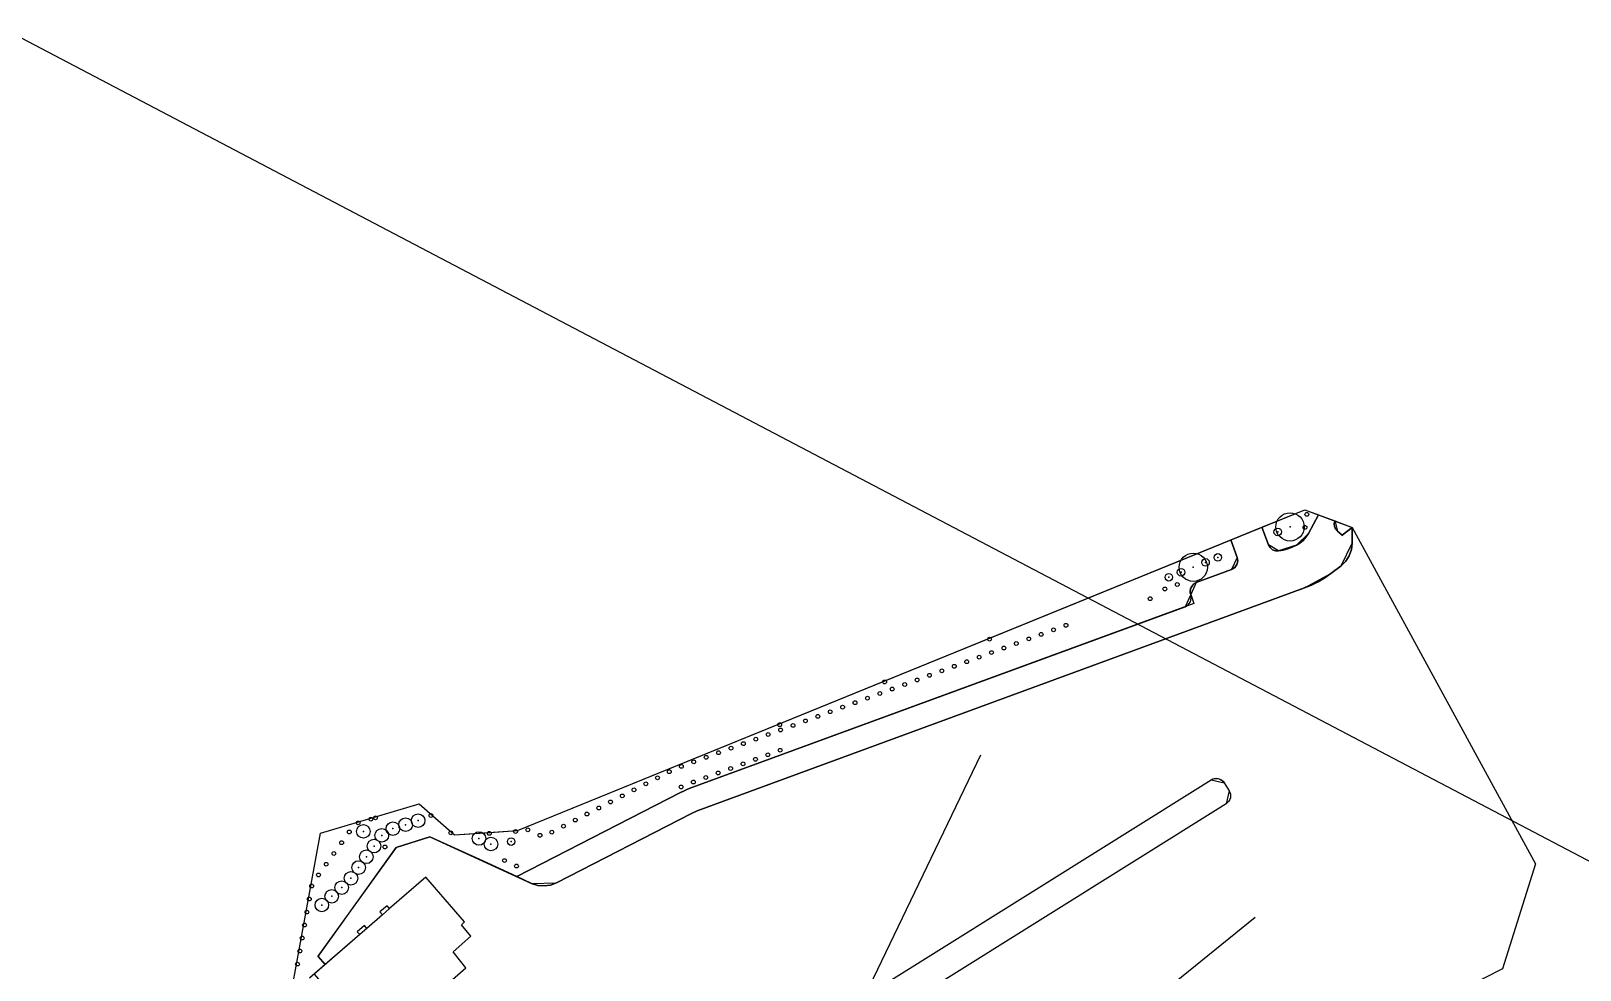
# Model space of a CAD drawing. Header units: metres. Extents: x 13966 to 15478, y -1639 to -430.
# Drawn here: x 15147.6 to 15311.7, y -529.3 to -429.8 of the extents above; entities that cross this region are included whole.
import ezdxf

# ---------------------------------------------------------------- set-up
doc = ezdxf.new("R2010")
doc.units = ezdxf.units.M
for name, color, linetype in [('BOUNDARY', 7, 'Continuous'), ('BUILDING', 7, 'Continuous'), ('CURB', 7, 'Continuous'), ('ELECTR_CABLE_COMM', 7, 'Continuous'), ('GRASS', 7, 'Continuous'), ('NEW_BUSH', 3, 'Continuous'), ('NEW_TREE', 3, 'Continuous'), ('ROAD', 7, 'Continuous'), ('SIDEWALK_PATH', 7, 'Continuous'), ('WATER_PIPELINE', 7, 'Continuous')]:
    doc.layers.add(name, color=color, linetype=linetype)

# ---------------------------------------------------------------- blocks, each defined once
blk = doc.blocks.new('ИВА_БУЛЛАТА')
blk.add_circle((0, 0), 0.2)
blk = doc.blocks.new('СПИРЕЯ_GREFSHEIM')
blk.add_circle((0, 0), 0.2)
blk = doc.blocks.new('ПУЗЫРЕПЛОДНИК_LADY_IN_RED')
blk.add_circle((0, 0), 0.2)
blk = doc.blocks.new('ПУЗЫРЕПЛОДНИК_TINY_WINE_GOLD')
blk.add_circle((0, 0), 0.2)
blk = doc.blocks.new('ЛАПЧАТКА_GOLDFINGER')
blk.add_circle((0, 0), 0.2)
blk = doc.blocks.new('КЛЕН_PRINCETON_GOLD')
blk.add_circle((0, 0), 0.2)
blk = doc.blocks.new('КЛЕН_ГИННАЛА')
blk.add_circle((0, 0), 0.2)
blk = doc.blocks.new('КЛЕН_CRIMSON_SENTRY')
blk.add_circle((0, 0), 0.2)

msp = doc.modelspace()

# ---------------------------------------------------------------- linework, layer by layer
at = {"layer": 'BOUNDARY'}
msp.add_lwpolyline([(15099.76, -677.31), (15172.89, -589.01), (15153.27, -560.58), (15172.77, -545.1), (15178.3, -514.77), (15188.78, -511.69), (15192.5, -514.97), (15195.76, -514.74), (15199.17, -514.5), (15282.57, -480.52), (15287.6, -482.38), (15307.01, -518.02), (15303.54, -529.16), (15267.55, -547.51), (15248.82, -611.29), (15240.27, -641.06), (15232, -637.9), (15233.68, -632.38), (15231.87, -622.97), (15227.34, -618.72), (15215.41, -613.43), (15203.53, -609.47), (15190.82, -608.19), (15141.25, -668.44)], dxfattribs=at)
at = {"layer": 'BUILDING'}
msp.add_lwpolyline([(15187.03, -537.94), (15188.44, -536.73), (15186.99, -534.93), (15193.7, -529.05), (15192.38, -527.38), (15194.22, -525.71), (15193.25, -524.51), (15193.57, -524.2), (15189.48, -519.44), (15185.63, -522.78), (15184.87, -523.44), (15183.21, -524.88), (15182.46, -525.54), (15177.64, -529.73), (15180.42, -532.94), (15180.95, -533.55), (15182.12, -534.9), (15182.31, -535.13), (15182.61, -535.47), (15185.72, -539.07), (15187.03, -537.94)], close=True, dxfattribs=at)
at = {"layer": 'CURB'}
for points in [[(15178.07, -527.86), (15186.34, -516.3), (15189.89, -515.17), (15200.68, -520.11), (15203.3, -520.05), (15217.6, -512.69), (15218.22, -512.42), (15282.56, -488.8), (15285.35, -487.27), (15286.43, -486.44), (15287.6, -484.06), (15287.6, -482.38)], [(15284.03, -481.06), (15282.96, -483.04), (15281.69, -484.28), (15279.81, -484.88), (15278.73, -484.24), (15278.04, -482.37)], [(15285.77, -481.65), (15286.05, -482.79), (15286.6, -483.25)], [(15286.54, -483.2), (15287.6, -482.38)], [(15274.74, -483.71), (15275.42, -485.57), (15274.83, -486.85), (15271.09, -488.22), (15270.5, -489.5), (15269.9, -490.79), (15217.36, -510.07), (15216.45, -510.47), (15199.11, -519.39)], [(15282.14, -488.96), (15284.74, -487.7)], [(15178.04, -527.83), (15178.81, -528.71)]]:
    msp.add_lwpolyline(points, dxfattribs=at)
msp.add_lwpolyline([(15222.63, -542.79), (15222.1, -541.94), (15222.42, -540.56), (15272.66, -509.13), (15274.04, -509.44), (15274.57, -510.29), (15274.25, -511.67), (15224.01, -543.1)], close=True, dxfattribs=at)
at = {"layer": 'ELECTR_CABLE_COMM'}
msp.add_line((15002.98, -745.18), (15277.34, -523.69), dxfattribs=at)
at = {"layer": 'GRASS'}
for points in [[(15278.73, -484.24), (15278.04, -482.37), (15282.57, -480.52), (15284.03, -481.06), (15282.96, -483.04), (15282.71, -483.42), (15282.42, -483.76), (15282.07, -484.05), (15281.69, -484.28), (15281.24, -484.49), (15280.78, -484.66), (15280.3, -484.79), (15279.81, -484.88), (15279.47, -484.87), (15279.16, -484.75), (15278.9, -484.53)], [(15286.05, -482.79), (15285.85, -482.56), (15285.73, -482.29), (15285.7, -481.99), (15285.75, -481.7), (15287.6, -482.38), (15286.54, -483.2)]]:
    msp.add_lwpolyline(points, close=True, dxfattribs=at)
msp.add_lwpolyline([(15172.77, -545.1), (15178.3, -514.77), (15188.78, -511.69), (15192.5, -514.97), (15199.17, -514.5), (15274.74, -483.71), (15275.42, -485.57), (15275.48, -485.96), (15275.39, -486.33), (15275.16, -486.64), (15274.83, -486.85), (15271.09, -488.22), (15270.75, -488.43), (15270.53, -488.74), (15270.44, -489.11), (15270.5, -489.5), (15270.84, -490.44), (15217.36, -510.07), (15217.13, -510.16), (15216.9, -510.26), (15216.68, -510.36), (15216.45, -510.47), (15199.11, -519.39), (15195.58, -517.77), (15189.89, -515.17), (15186.34, -516.3), (15178.04, -527.83), (15178.81, -528.71), (15177.16, -530.15)], dxfattribs=at)
at = {"layer": 'NEW_BUSH'}
for centre, radius in [((15279.72, -482.86), 0.4), ((15272.07, -486.09), 0.4), ((15273.37, -485.56), 0.4), ((15268.18, -487.67), 0.4), ((15269.48, -487.14), 0.4), ((15185.98, -514.31), 0.72), ((15187.32, -513.89), 0.72), ((15188.65, -513.46), 0.72), ((15182.85, -514.6), 0.72), ((15184.8, -515.02), 0.72), ((15195.1, -515.35), 0.72), ((15196.37, -515.94), 0.72), ((15183.17, -517.29), 0.72), ((15183.98, -516.16), 0.72), ((15198.51, -515.68), 0.4), ((15182.35, -518.43), 0.72), ((15180.56, -520.56), 0.72), ((15181.54, -519.57), 0.72), ((15178.45, -522.4), 0.72), ((15179.5, -521.48), 0.72)]:
    msp.add_circle(centre, radius, dxfattribs=at)
for p in [(15279.72, -482.86), (15273.37, -485.56), (15269.48, -487.14), (15272.07, -486.09), (15268.18, -487.67), (15188.65, -513.46), (15182.85, -514.6), (15184.8, -515.02), (15185.98, -514.31), (15187.32, -513.89), (15183.98, -516.16), (15195.1, -515.35), (15196.37, -515.94), (15198.51, -515.68), (15182.35, -518.43), (15183.17, -517.29), (15181.54, -519.57), (15179.5, -521.48), (15180.56, -520.56), (15178.45, -522.4)]:
    msp.add_point(p, dxfattribs=at)
at = {"layer": 'NEW_TREE'}
for centre in [(15281.02, -482.33), (15270.77, -486.61)]:
    msp.add_circle(centre, 1.5, dxfattribs=at)
for p in [(15281.02, -482.33), (15270.77, -486.61)]:
    msp.add_point(p, dxfattribs=at)
at = {"layer": 'ROAD'}
for points in [[(15186.99, -534.93), (15193.7, -529.05), (15192.38, -527.38), (15194.22, -525.71), (15193.25, -524.51), (15193.57, -524.2), (15189.48, -519.44), (15185.63, -522.78), (15185.37, -522.48), (15184.61, -523.14), (15184.88, -523.45), (15183.21, -524.88), (15182.96, -524.58), (15182.2, -525.24), (15182.46, -525.54), (15178.81, -528.71), (15178.07, -527.86), (15186.34, -516.3), (15189.89, -515.17), (15199.11, -519.39), (15200.68, -520.11), (15201.33, -520.32), (15202, -520.38), (15202.66, -520.29), (15203.3, -520.05), (15217.6, -512.69), (15217.75, -512.62), (15217.9, -512.55), (15218.06, -512.48), (15218.22, -512.42), (15282.56, -488.8), (15283.3, -488.5), (15284.01, -488.14), (15284.7, -487.73), (15285.35, -487.27), (15286.43, -486.44), (15286.92, -485.96), (15287.29, -485.38), (15287.52, -484.74), (15287.6, -484.06), (15287.6, -482.38), (15307.01, -518.02), (15303.54, -529.16), (15270.61, -545.95)], [(15222.42, -540.56), (15272.66, -509.13), (15272.84, -509.04), (15273.03, -508.99), (15273.22, -508.97), (15273.42, -509), (15273.6, -509.06), (15273.77, -509.16), (15273.92, -509.29), (15274.04, -509.44), (15274.57, -510.29), (15274.66, -510.47), (15274.71, -510.66), (15274.72, -510.85), (15274.7, -511.05), (15274.63, -511.23), (15274.54, -511.4), (15274.41, -511.55), (15274.25, -511.67), (15224.01, -543.1)]]:
    msp.add_lwpolyline(points, dxfattribs=at)
at = {"layer": 'SIDEWALK_PATH'}
for points in [[(15200.68, -520.11), (15199.11, -519.39), (15216.45, -510.47), (15216.68, -510.36), (15216.9, -510.26), (15217.13, -510.16), (15217.36, -510.07), (15269.9, -490.79), (15270.24, -490.58), (15270.46, -490.27), (15270.56, -489.9), (15270.5, -489.5), (15270.47, -489.42), (15270.45, -489.33), (15270.44, -489.25), (15270.43, -489.16), (15270.48, -488.86), (15270.61, -488.59), (15270.82, -488.37), (15271.09, -488.22), (15274.83, -486.85), (15275.16, -486.64), (15275.39, -486.33), (15275.48, -485.96), (15275.42, -485.57), (15274.74, -483.71), (15278.04, -482.37), (15278.73, -484.24), (15278.9, -484.53), (15279.16, -484.75), (15279.47, -484.87), (15279.81, -484.88), (15280.3, -484.79), (15280.78, -484.66), (15281.24, -484.49), (15281.69, -484.28), (15282.07, -484.05), (15282.42, -483.76), (15282.71, -483.42), (15282.96, -483.04), (15284.03, -481.06), (15285.75, -481.7), (15285.73, -481.78), (15285.71, -481.86), (15285.7, -481.94), (15285.7, -482.02), (15285.72, -482.24), (15285.79, -482.44), (15285.9, -482.63), (15286.05, -482.79), (15286.54, -483.2), (15287.6, -482.38), (15287.6, -484.06), (15287.52, -484.74), (15287.29, -485.38), (15286.92, -485.96), (15286.43, -486.44), (15285.35, -487.27), (15284.7, -487.73), (15284.01, -488.14), (15283.3, -488.5), (15282.56, -488.8), (15218.22, -512.42), (15218.06, -512.48), (15217.9, -512.55), (15217.75, -512.62), (15217.6, -512.69), (15203.3, -520.05), (15202.66, -520.29), (15202, -520.38), (15201.33, -520.32)], [(15222.1, -541.94), (15221.96, -541.57), (15221.98, -541.18), (15222.13, -540.83), (15222.42, -540.56), (15272.66, -509.13), (15273.03, -508.99), (15273.42, -509), (15273.77, -509.15), (15274.04, -509.44), (15274.57, -510.29), (15274.66, -510.47), (15274.71, -510.66), (15274.72, -510.85), (15274.7, -511.05), (15274.63, -511.23), (15274.54, -511.4), (15274.41, -511.55), (15274.25, -511.67), (15224.01, -543.1), (15223.64, -543.24), (15223.26, -543.23), (15222.91, -543.07), (15222.63, -542.79)]]:
    msp.add_lwpolyline(points, close=True, dxfattribs=at)
at = {"layer": 'WATER_PIPELINE'}
for p, q in [((15357.37, -541.23), (15145.23, -429.78)), ((15137.68, -736.42), (15248.26, -506.5))]:
    msp.add_line(p, q, dxfattribs=at)

# ---------------------------------------------------------------- block references
at = {"layer": 'BUSH'}
for name, p in [('СПИРЕЯ_GREFSHEIM', (15282.8, -481)), ('ИВА_БУЛЛАТА', (15282.6, -482.38)), ('ЛАПЧАТКА_GOLDFINGER', (15267.76, -488.91)), ('ИВА_БУЛЛАТА', (15269.08, -488.43)), ('ПУЗЫРЕПЛОДНИК_TINY_WINE_GOLD', (15266.2, -489.94)), ('СПИРЕЯ_GREFSHEIM', (15254.65, -493.72)), ('ПУЗЫРЕПЛОДНИК_LADY_IN_RED', (15255.97, -493.24)), ('ПУЗЫРЕПЛОДНИК_TINY_WINE_GOLD', (15257.28, -492.76)), ('ПУЗЫРЕПЛОДНИК_LADY_IN_RED', (15249.39, -495.65)), ('ПУЗЫРЕПЛОДНИК_TINY_WINE_GOLD', (15250.71, -495.17)), ('ЛАПЧАТКА_GOLDFINGER', (15252.02, -494.69)), ('ИВА_БУЛЛАТА', (15253.34, -494.2)), ('ЛАПЧАТКА_GOLDFINGER', (15245.45, -497.1)), ('ИВА_БУЛЛАТА', (15246.77, -496.62)), ('СПИРЕЯ_GREFSHEIM', (15248.08, -496.13)), ('ИВА_БУЛЛАТА', (15240.2, -499.03)), ('СПИРЕЯ_GREFSHEIM', (15241.51, -498.55)), ('ПУЗЫРЕПЛОДНИК_LADY_IN_RED', (15242.82, -498.06)), ('ПУЗЫРЕПЛОДНИК_TINY_WINE_GOLD', (15244.14, -497.58)), ('ПУЗЫРЕПЛОДНИК_LADY_IN_RED', (15236.25, -500.48)), ('ПУЗЫРЕПЛОДНИК_TINY_WINE_GOLD', (15237.57, -499.99)), ('ЛАПЧАТКА_GOLDFINGER', (15238.88, -499.51)), ('ЛАПЧАТКА_GOLDFINGER', (15232.31, -501.92)), ('ИВА_БУЛЛАТА', (15233.62, -501.44)), ('СПИРЕЯ_GREFSHEIM', (15234.94, -500.96)), ('ИВА_БУЛЛАТА', (15227.05, -503.85)), ('СПИРЕЯ_GREFSHEIM', (15228.37, -503.37)), ('ПУЗЫРЕПЛОДНИК_LADY_IN_RED', (15229.68, -502.89)), ('ПУЗЫРЕПЛОДНИК_TINY_WINE_GOLD', (15231, -502.41)), ('ПУЗЫРЕПЛОДНИК_LADY_IN_RED', (15223.11, -505.3)), ('ПУЗЫРЕПЛОДНИК_TINY_WINE_GOLD', (15224.42, -504.82)), ('ЛАПЧАТКА_GOLDFINGER', (15225.74, -504.33)), ('ПУЗЫРЕПЛОДНИК_TINY_WINE_GOLD', (15217.85, -507.23)), ('ЛАПЧАТКА_GOLDFINGER', (15219.17, -506.75)), ('ИВА_БУЛЛАТА', (15220.48, -506.26)), ('СПИРЕЯ_GREFSHEIM', (15221.8, -505.78)), ('ПУЗЫРЕПЛОДНИК_LADY_IN_RED', (15224.39, -506.96)), ('СПИРЕЯ_GREFSHEIM', (15225.7, -506.48)), ('ИВА_БУЛЛАТА', (15227.01, -506)), ('СПИРЕЯ_GREFSHEIM', (15215.26, -508.27)), ('ПУЗЫРЕПЛОДНИК_LADY_IN_RED', (15216.54, -507.71)), ('СПИРЕЯ_GREFSHEIM', (15219.13, -508.89)), ('ИВА_БУЛЛАТА', (15220.44, -508.41)), ('ЛАПЧАТКА_GOLDFINGER', (15221.76, -507.93)), ('ПУЗЫРЕПЛОДНИК_TINY_WINE_GOLD', (15223.07, -507.44)), ('ПУЗЫРЕПЛОДНИК_TINY_WINE_GOLD', (15211.52, -510.2)), ('ЛАПЧАТКА_GOLDFINGER', (15212.77, -509.56)), ('ИВА_БУЛЛАТА', (15214.01, -508.92)), ('ПУЗЫРЕПЛОДНИК_TINY_WINE_GOLD', (15216.51, -509.89)), ('ПУЗЫРЕПЛОДНИК_LADY_IN_RED', (15217.81, -509.37)), ('ИВА_БУЛЛАТА', (15207.79, -512.12)), ('СПИРЕЯ_GREFSHEIM', (15209.03, -511.48)), ('ПУЗЫРЕПЛОДНИК_LADY_IN_RED', (15210.28, -510.84)), ('ПУЗЫРЕПЛОДНИК_TINY_WINE_GOLD', (15182.3, -513.7)), ('ЛАПЧАТКА_GOLDFINGER', (15183.64, -513.31)), ('ИВА_БУЛЛАТА', (15190.01, -512.91)), ('ПУЗЫРЕПЛОДНИК_TINY_WINE_GOLD', (15205.3, -513.4)), ('ЛАПЧАТКА_GOLDFINGER', (15206.54, -512.76)), ('ПУЗЫРЕПЛОДНИК_LADY_IN_RED', (15181.36, -514.66)), ('СПИРЕЯ_GREFSHEIM', (15192.11, -514.76)), ('ПУЗЫРЕПЛОДНИК_LADY_IN_RED', (15196.19, -514.81)), ('ПУЗЫРЕПЛОДНИК_TINY_WINE_GOLD', (15198.98, -514.61)), ('ЛАПЧАТКА_GOLDFINGER', (15200.28, -514.43)), ('ИВА_БУЛЛАТА', (15201.56, -515.01)), ('СПИРЕЯ_GREFSHEIM', (15202.81, -514.68)), ('ПУЗЫРЕПЛОДНИК_LADY_IN_RED', (15204.05, -514.04)), ('ИВА_БУЛЛАТА', (15179.73, -516.94)), ('СПИРЕЯ_GREFSHEIM', (15180.55, -515.8)), ('СПИРЕЯ_GREFSHEIM', (15185.14, -516.25)), ('ЛАПЧАТКА_GOLDFINGER', (15178.92, -518.08)), ('СПИРЕЯ_GREFSHEIM', (15197.8, -517.69)), ('ИВА_БУЛЛАТА', (15199.07, -518.27)), ('ПУЗЫРЕПЛОДНИК_LADY_IN_RED', (15177.37, -520.39)), ('ПУЗЫРЕПЛОДНИК_TINY_WINE_GOLD', (15178.1, -519.22)), ('СПИРЕЯ_GREFSHEIM', (15177.12, -521.77)), ('ИВА_БУЛЛАТА', (15176.87, -523.15)), ('ЛАПЧАТКА_GOLDFINGER', (15176.62, -524.52)), ('ПУЗЫРЕПЛОДНИК_TINY_WINE_GOLD', (15176.37, -525.9)), ('ПУЗЫРЕПЛОДНИК_LADY_IN_RED', (15176.12, -527.28)), ('СПИРЕЯ_GREFSHEIM', (15175.87, -528.66))]:
    msp.add_blockref(name, p, dxfattribs=at)
at = {"layer": 'TREE'}
for name, p in [('КЛЕН_CRIMSON_SENTRY', (15249.19, -494.23)), ('КЛЕН_PRINCETON_GOLD', (15238.07, -498.76)), ('КЛЕН_ГИННАЛА', (15226.96, -503.29)), ('КЛЕН_PRINCETON_GOLD', (15184.14, -513.16))]:
    msp.add_blockref(name, p, dxfattribs=at)

doc.saveas('drawing.dxf')
